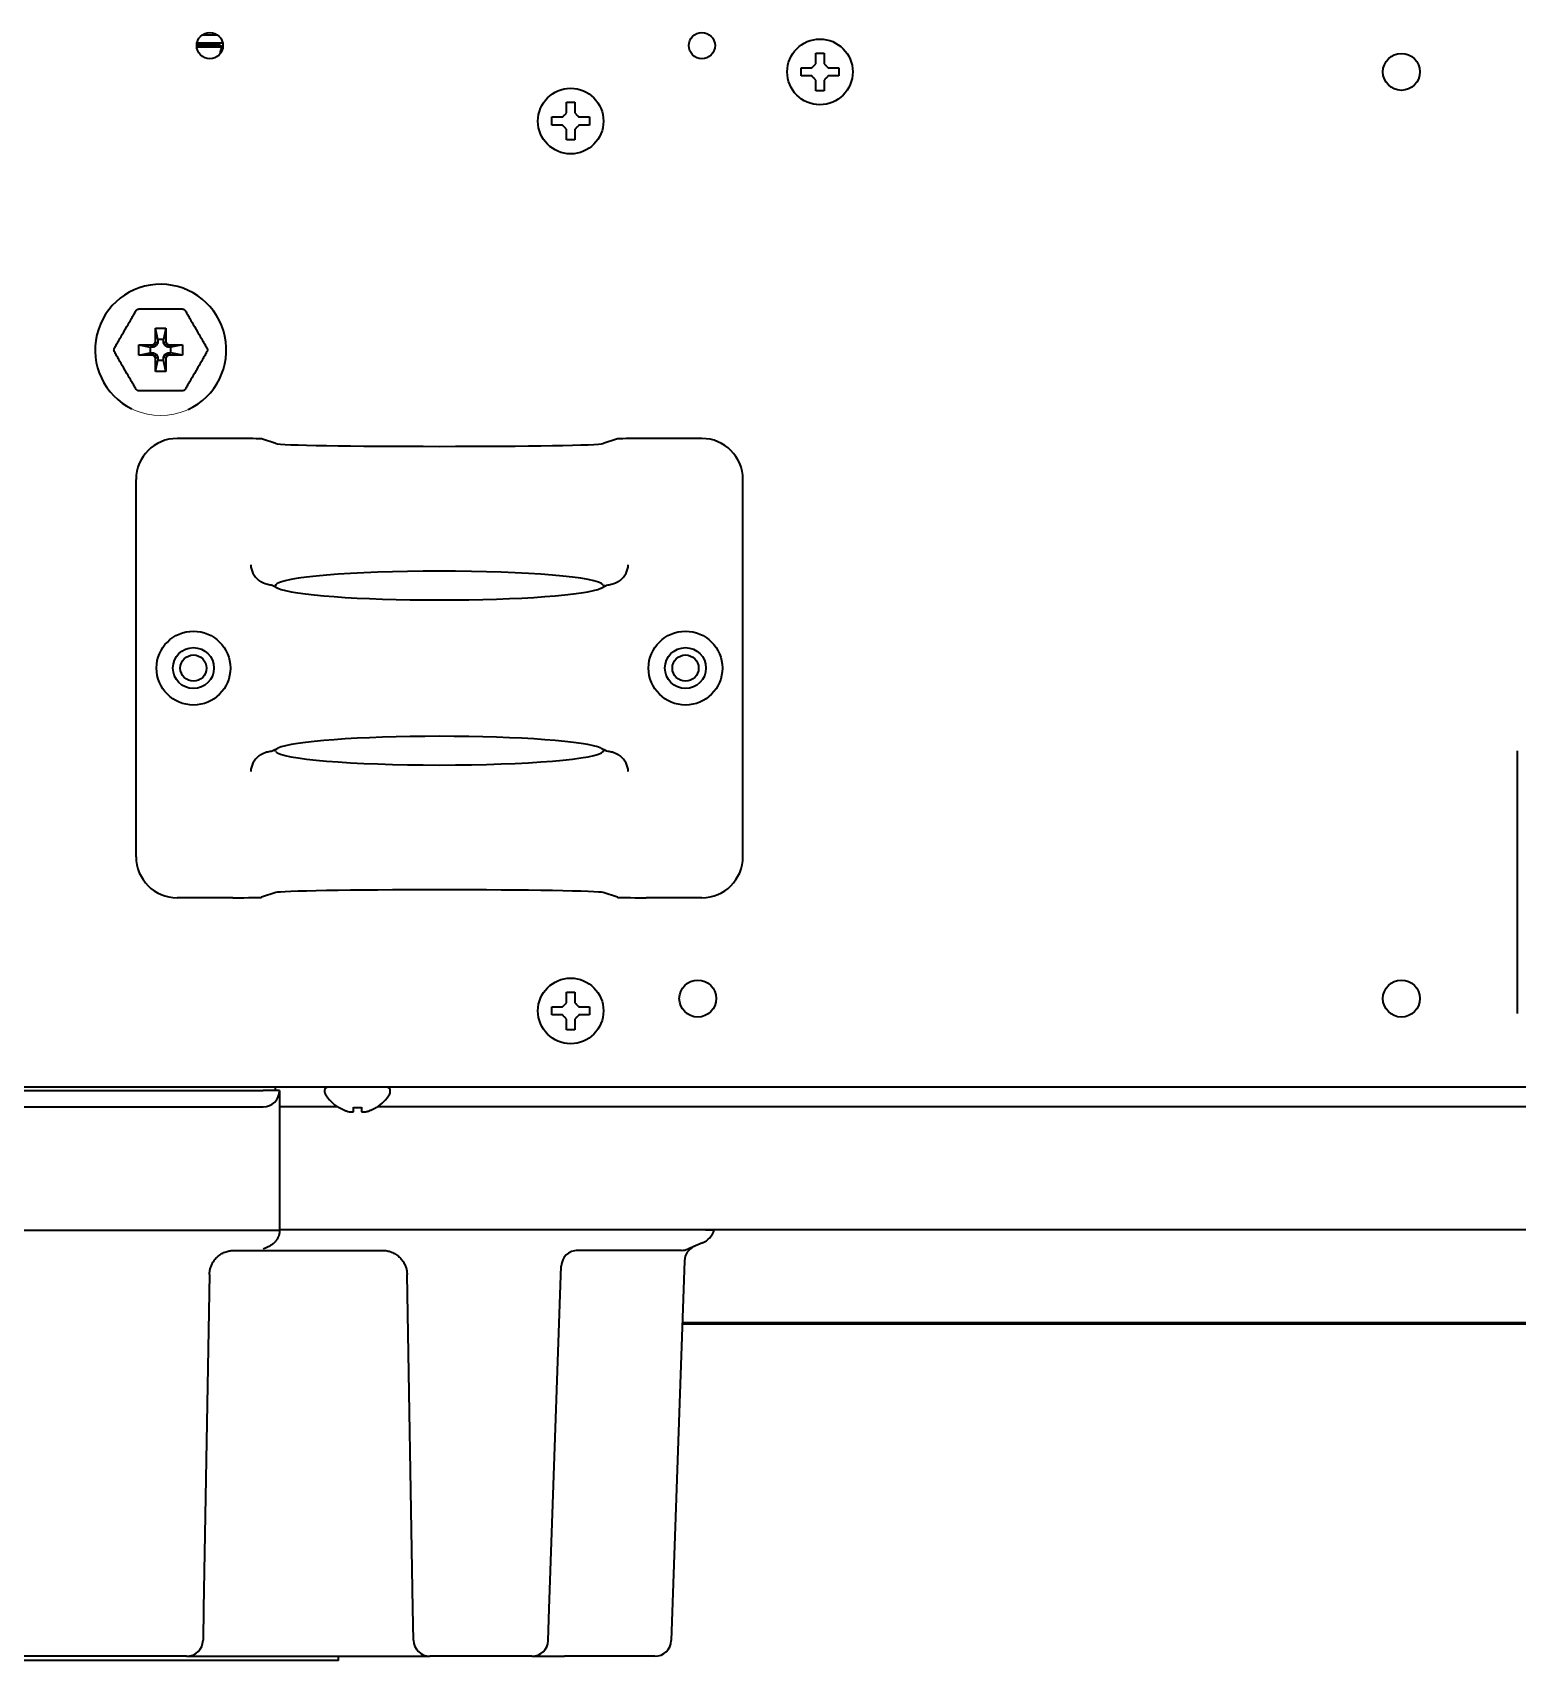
# Model space of a CAD drawing. Extents: x 6327 to 10269, y -393 to 3204.
# Drawn here: x 8792.4 to 8973.5, y 2361 to 2559.5 of the extents above; entities that cross this region are included whole.
import ezdxf

# ---------------------------------------------------------------- set-up
doc = ezdxf.new("R2010")
doc.units = 0
doc.header["$LTSCALE"] = 5
doc.layers.get('0').update_dxf_attribs({"linetype": 'CONTINUOUS', "lineweight": 0})
doc.layers.add('1', color=7, linetype='CONTINUOUS', true_color=0xffffff)

msp = doc.modelspace()

# ---------------------------------------------------------------- linework, layer by layer
msp.add_circle((8808.07, 2520.83), 8)
at = {"layer": '1', "color": 7, "linetype": 'Continuous', "lineweight": 35}
for p, q in [((8813.14, 2559.23), (8815.01, 2559.23)), ((8812.48, 2558.03), (8815.16, 2558.03)), ((8812.48, 2557.78), (8815.6, 2557.78)), ((8815.64, 2558.23), (8812.5, 2558.23)), ((8815.6, 2557.78), (8815.16, 2558.03)), ((8815.33, 2556.94), (8815.42, 2557.42)), ((8815.45, 2557.52), (8815.6, 2557.78)), ((8886.17, 2554.73), (8886.17, 2555.23)), ((8886.17, 2554.23), (8886.17, 2554.73)), ((8890.77, 2555.23), (8890.77, 2554.73)), ((8890.77, 2554.73), (8890.77, 2554.23)), ((8855.77, 2548.73), (8855.77, 2549.23)), ((8860.37, 2549.23), (8860.37, 2548.73)), ((8855.77, 2548.23), (8855.77, 2548.73)), ((8860.37, 2548.73), (8860.37, 2548.23)), ((8807.64, 2525.83), (8808.51, 2525.83)), ((8803.52, 2522.95), (8803.96, 2523.7)), ((8807.73, 2522.09), (8807.45, 2523.48)), ((8807.45, 2523.48), (8808.7, 2523.48)), ((8807.45, 2521.78), (8807.45, 2523.48)), ((8808.7, 2523.48), (8808.41, 2522.09)), ((8808.7, 2523.48), (8808.7, 2521.78)), ((8812.19, 2523.7), (8812.62, 2522.95)), ((8805.42, 2521.45), (8806.81, 2521.17)), ((8805.42, 2520.2), (8805.42, 2521.45)), ((8805.42, 2521.45), (8807.12, 2521.45)), ((8807.2, 2521.17), (8806.81, 2521.17)), ((8806.81, 2521.17), (8806.81, 2520.49)), ((8807.12, 2521.45), (8807.33, 2521.57)), ((8807.12, 2521.45), (8807.2, 2521.17)), ((8807.54, 2521.36), (8807.2, 2521.17)), ((8807.33, 2521.57), (8807.45, 2521.78)), ((8807.33, 2521.57), (8807.54, 2521.36)), ((8807.45, 2521.78), (8807.73, 2521.7)), ((8807.73, 2521.7), (8807.54, 2521.36)), ((8807.73, 2522.09), (8807.73, 2521.7)), ((8808.41, 2522.09), (8807.73, 2522.09)), ((8808.41, 2521.7), (8808.41, 2522.09)), ((8808.7, 2521.78), (8808.41, 2521.7)), ((8808.61, 2521.36), (8808.41, 2521.7)), ((8808.82, 2521.57), (8808.61, 2521.36)), ((8808.95, 2521.17), (8808.61, 2521.36)), ((8808.7, 2521.78), (8808.82, 2521.57)), ((8808.82, 2521.57), (8809.02, 2521.45)), ((8809.02, 2521.45), (8808.95, 2521.17)), ((8809.33, 2521.17), (8808.95, 2521.17)), ((8809.02, 2521.45), (8810.72, 2521.45)), ((8810.72, 2521.45), (8809.33, 2521.17)), ((8809.33, 2520.49), (8809.33, 2521.17)), ((8810.72, 2521.45), (8810.72, 2520.2)), ((8805.42, 2520.2), (8806.81, 2520.49)), ((8807.12, 2520.2), (8805.42, 2520.2)), ((8806.81, 2520.49), (8807.2, 2520.49)), ((8807.12, 2520.2), (8807.2, 2520.49)), ((8807.33, 2520.08), (8807.12, 2520.2)), ((8807.2, 2520.49), (8807.54, 2520.29)), ((8807.33, 2520.08), (8807.54, 2520.29)), ((8807.45, 2519.88), (8807.33, 2520.08)), ((8807.45, 2519.88), (8807.73, 2519.95)), ((8807.45, 2518.18), (8807.45, 2519.88)), ((8807.45, 2518.18), (8807.73, 2519.56)), ((8807.54, 2520.29), (8807.73, 2519.95)), ((8807.73, 2519.95), (8807.73, 2519.56)), ((8807.73, 2519.56), (8808.41, 2519.56)), ((8808.41, 2519.95), (8808.61, 2520.29)), ((8808.7, 2519.88), (8808.41, 2519.95)), ((8808.41, 2519.56), (8808.41, 2519.95)), ((8808.7, 2518.18), (8808.41, 2519.56)), ((8808.61, 2520.29), (8808.95, 2520.49)), ((8808.82, 2520.08), (8808.61, 2520.29)), ((8808.82, 2520.08), (8808.7, 2519.88)), ((8808.7, 2519.88), (8808.7, 2518.18)), ((8809.02, 2520.2), (8808.82, 2520.08)), ((8808.95, 2520.49), (8809.33, 2520.49)), ((8809.02, 2520.2), (8808.95, 2520.49)), ((8810.72, 2520.2), (8809.02, 2520.2)), ((8810.72, 2520.2), (8809.33, 2520.49)), ((8803.96, 2517.95), (8803.52, 2518.7)), ((8808.7, 2518.18), (8807.45, 2518.18)), ((8812.62, 2518.7), (8812.19, 2517.95)), ((8808.51, 2515.83), (8807.64, 2515.83)), ((8816.89, 2510.03), (8810.08, 2510.03)), ((8822.1, 2509.4), (8820.38, 2509.97)), ((8863.76, 2509.97), (8862.05, 2509.4)), ((8874.07, 2510.03), (8867.26, 2510.03)), ((8805.07, 2459.02), (8805.07, 2505.03)), ((8879.07, 2459.02), (8879.07, 2505.03)), ((8821.77, 2492.09), (8822.38, 2491.78)), ((8822.1, 2492.18), (8821.98, 2491.98)), ((8861.77, 2491.78), (8862.38, 2492.09)), ((8862.05, 2492.18), (8862.16, 2491.98)), ((8821.77, 2471.97), (8822.38, 2472.27)), ((8822.1, 2471.87), (8821.98, 2472.07)), ((8861.77, 2472.27), (8862.38, 2471.97)), ((8862.05, 2471.87), (8862.16, 2472.07)), ((8973.52, 2439.93), (8973.52, 2471.93)), ((8816.89, 2454.03), (8810.08, 2454.03)), ((8822.1, 2454.66), (8820.38, 2454.08)), ((8863.76, 2454.08), (8862.05, 2454.66)), ((8874.07, 2454.03), (8867.26, 2454.03)), ((8855.77, 2440.23), (8855.77, 2440.73)), ((8855.77, 2439.73), (8855.77, 2440.23)), ((8860.37, 2440.73), (8860.37, 2440.23)), ((8860.37, 2440.23), (8860.37, 2439.73)), ((9134.06, 2430.93), (8717.37, 2430.93)), ((8717.37, 2430.53), (8820.57, 2430.53)), ((8822.57, 2430.53), (8820.57, 2430.53)), ((8822.07, 2430.53), (8822.07, 2430.93)), ((8822.57, 2430.53), (8822.57, 2424.53)), ((8828.07, 2430.53), (8828.07, 2430.33)), ((8836.07, 2430.33), (8836.07, 2430.53)), ((8717.37, 2428.53), (8820.57, 2428.53)), ((8829.65, 2428.53), (8822.57, 2428.53)), ((8829.77, 2428.45), (8829.77, 2428.48)), ((8834.37, 2428.48), (8834.37, 2428.45)), ((9090.94, 2428.53), (8834.5, 2428.53)), ((8822.57, 2424.53), (8822.57, 2415.53)), ((8822.57, 2415.53), (8822.57, 2413.53)), ((8822.57, 2413.44), (8719.42, 2413.5)), ((9134.07, 2413.53), (8822.56, 2413.53)), ((8822.57, 2413.53), (8822.57, 2413.48)), ((8874.15, 2411.94), (8872.36, 2411.18)), ((8817.02, 2411.03), (8835.12, 2411.03)), ((8871.58, 2411.03), (8858.76, 2411.03)), ((8814.02, 2408.08), (8813.31, 2367.35)), ((8838.84, 2367.35), (8838.12, 2408.08)), ((8855.46, 2367.32), (8856.92, 2409.1)), ((8871.94, 2409.75), (8870.32, 2363.46)), ((9134.07, 2402.03), (8871.66, 2402.03)), ((8871.67, 2402.24), (9134.07, 2402.24)), ((8813.31, 2367.35), (8813.24, 2363.49)), ((8838.9, 2363.49), (8838.84, 2367.35)), ((8855.32, 2363.46), (8855.46, 2367.32)), ((8811.24, 2361.53), (8697.92, 2361.53)), ((8816.18, 2361.53), (8840.9, 2361.53)), ((8829.76, 2361.03), (8829.76, 2361.53)), ((8853.33, 2361.53), (8840.9, 2361.53)), ((8853.33, 2361.53), (8857.32, 2361.53)), ((8868.33, 2361.53), (8857.32, 2361.53))]:
    msp.add_line(p, q, dxfattribs=at)
for centre, radius in [((8814.07, 2557.93), 1.6), ((8874.07, 2557.93), 1.6), ((8888.47, 2554.73), 4), ((8959.37, 2554.73), 2.25), ((8858.07, 2548.73), 4), ((8812.07, 2482.03), 4.5), ((8872.07, 2482.03), 4.5), ((8812.07, 2482.03), 2.5), ((8812.07, 2482.03), 1.6), ((8872.07, 2482.03), 2.5), ((8872.07, 2482.03), 1.6), ((8858.07, 2440.23), 4), ((8873.57, 2441.73), 2.25), ((8959.37, 2441.73), 2.25)]:
    msp.add_circle(centre, radius, dxfattribs=at)
for centre, radius, start, end in [((8815.71, 2557.37), 0.3, 150, 170), ((8808.07, 2520.83), 8, 294.8737, 243.9956), ((8820.57, 2430.53), 2, 270, 0), ((8828.47, 2430.53), 0.4, 90, 180), ((8828.47, 2430.33), 0.4, 180, 210.3012), ((8832.27, 2432.55), 4.8, 210.3012, 238.6273), ((8831.87, 2432.55), 4.8, 301.3727, 329.6988), ((8835.67, 2430.53), 0.4, 0, 90), ((8835.67, 2430.33), 0.4, 329.6988, 0), ((8873.18, 2414.24), 2.5, 292.9002, 343.3181), ((8858.92, 2409.03), 2, 90, 178), ((8873.94, 2409.68), 2, 112.9002, 178), ((8811.24, 2363.53), 2, 270, 359), ((8840.9, 2363.53), 2, 181, 270), ((8853.33, 2363.53), 2, 270, 358), ((8868.33, 2363.53), 2, 270, 358)]:
    msp.add_arc(centre, radius, start, end, dxfattribs=at)
for centre, major_axis, ratio, start_param, end_param in [((8810.08, 2505.03), (4.75, -1.58), 0.998478, 1.89276, 3.462643), ((8816.89, 2509.97), (3.5, 0), 0.017455, 0.05236, 1.570796), ((8842.07, 2509.42), (20, 0), 0.017455, -3.089233, -0.05236), ((8867.26, 2509.97), (3.5, 0), 0.017455, 1.570796, 3.089233), ((8874.07, 2505.03), (4.75, 1.58), 0.998478, -0.32105, 1.248833), ((8842.07, 2492.09), (20, 0), 0.087489, 0.05236, 3.089233), ((8821.61, 2494.7), (1.29, 2.16), 0.99484, -3.269542, -3.152361), ((8820.29, 2492.06), (1.5, 0), 0.087489, 0.174533, 0.565507), ((8842.07, 2492.09), (20, 0), 0.087489, -2.96706, -0.174533), ((8863.85, 2492.06), (1.5, 0), 0.087489, 2.576086, 2.96706), ((8862.54, 2494.7), (-1.29, 2.16), 0.99484, -3.130824, -3.013643), ((8842.07, 2471.96), (20, 0), 0.087489, 0.174533, 2.96706), ((8821.61, 2469.35), (-1.29, 2.16), 0.99484, 0.010769, 0.127949), ((8820.29, 2471.99), (1.5, 0), 0.087489, -0.565507, -0.174533), ((8842.07, 2471.96), (20, 0), 0.087489, -3.089233, -0.05236), ((8863.85, 2471.99), (1.5, 0), 0.087489, -2.96706, -2.576086), ((8862.54, 2469.35), (1.29, 2.16), 0.99484, -0.127949, -0.010769), ((8810.08, 2459.03), (4.75, 1.58), 0.998478, 2.820542, 4.390425), ((8874.07, 2459.03), (4.75, -1.58), 0.998478, -1.248833, 0.32105), ((8816.89, 2454.09), (3.5, 0), 0.017455, -1.570796, -0.05236), ((8842.07, 2454.64), (20, 0), 0.017455, 0.05236, 3.089233), ((8867.26, 2454.09), (3.5, 0), 0.017455, -3.089233, -1.570796), ((8871.58, 2413.03), (0, -2), 1, 0, 0.399684)]:
    msp.add_ellipse(centre, major_axis=major_axis, ratio=ratio, start_param=start_param, end_param=end_param, dxfattribs=at)
for points in [[(8887.97, 2555.73), (8887.97, 2555.78), (8887.97, 2555.89), (8887.97, 2556.05), (8887.97, 2556.21), (8887.97, 2556.36), (8887.97, 2556.52), (8887.97, 2556.67), (8887.97, 2556.84), (8887.97, 2556.96), (8887.97, 2557.03)], [(8887.97, 2557.03), (8888.14, 2557.03), (8888.47, 2557.03), (8888.81, 2557.03), (8888.97, 2557.03)], [(8887.47, 2555.23), (8887.5, 2555.25), (8887.54, 2555.3), (8887.62, 2555.37), (8887.69, 2555.44), (8887.76, 2555.51), (8887.83, 2555.58), (8887.9, 2555.65), (8887.95, 2555.7), (8887.97, 2555.73)], [(8888.97, 2555.73), (8889, 2555.7), (8889.05, 2555.65), (8889.12, 2555.58), (8889.2, 2555.5), (8889.27, 2555.43), (8889.33, 2555.36), (8889.4, 2555.3), (8889.45, 2555.25), (8889.47, 2555.23)], [(8889.47, 2555.23), (8889.53, 2555.23), (8889.64, 2555.23), (8889.8, 2555.23), (8889.96, 2555.23), (8890.11, 2555.23), (8890.26, 2555.23), (8890.42, 2555.23), (8890.59, 2555.23), (8890.71, 2555.23), (8890.77, 2555.23)], [(8887.47, 2554.23), (8887.42, 2554.23), (8887.31, 2554.23), (8887.15, 2554.23), (8886.99, 2554.23), (8886.83, 2554.23), (8886.68, 2554.23), (8886.53, 2554.23), (8886.36, 2554.23), (8886.24, 2554.23), (8886.17, 2554.23)], [(8887.97, 2553.73), (8887.95, 2553.75), (8887.9, 2553.8), (8887.82, 2553.88), (8887.75, 2553.95), (8887.68, 2554.02), (8887.61, 2554.09), (8887.54, 2554.16), (8887.5, 2554.2), (8887.47, 2554.23)], [(8889.47, 2554.23), (8889.45, 2554.2), (8889.4, 2554.15), (8889.33, 2554.08), (8889.26, 2554.01), (8889.19, 2553.94), (8889.12, 2553.87), (8889.04, 2553.8), (8889, 2553.75), (8888.97, 2553.73)], [(8888.97, 2553.73), (8888.97, 2553.67), (8888.97, 2553.56), (8888.97, 2553.4), (8888.97, 2553.24), (8888.97, 2553.09), (8888.97, 2552.94), (8888.97, 2552.78), (8888.97, 2552.61), (8888.97, 2552.49), (8888.97, 2552.43)], [(8857.57, 2549.73), (8857.57, 2549.78), (8857.57, 2549.89), (8857.57, 2550.05), (8857.57, 2550.21), (8857.57, 2550.36), (8857.57, 2550.52), (8857.57, 2550.67), (8857.57, 2550.84), (8857.57, 2550.96), (8857.57, 2551.03)], [(8857.57, 2551.03), (8857.74, 2551.03), (8858.07, 2551.03), (8858.41, 2551.03), (8858.57, 2551.03)], [(8888.97, 2552.43), (8888.81, 2552.43), (8888.47, 2552.43), (8888.14, 2552.43), (8887.97, 2552.43)], [(8857.07, 2549.23), (8857.1, 2549.25), (8857.14, 2549.3), (8857.22, 2549.37), (8857.29, 2549.44), (8857.36, 2549.51), (8857.43, 2549.58), (8857.5, 2549.65), (8857.55, 2549.7), (8857.57, 2549.73)], [(8858.57, 2549.73), (8858.6, 2549.7), (8858.65, 2549.65), (8858.72, 2549.58), (8858.8, 2549.5), (8858.87, 2549.43), (8858.93, 2549.36), (8859, 2549.3), (8859.05, 2549.25), (8859.07, 2549.23)], [(8859.07, 2549.23), (8859.13, 2549.23), (8859.24, 2549.23), (8859.4, 2549.23), (8859.56, 2549.23), (8859.71, 2549.23), (8859.86, 2549.23), (8860.02, 2549.23), (8860.19, 2549.23), (8860.31, 2549.23), (8860.37, 2549.23)], [(8857.07, 2548.23), (8857.02, 2548.23), (8856.91, 2548.23), (8856.75, 2548.23), (8856.59, 2548.23), (8856.43, 2548.23), (8856.28, 2548.23), (8856.13, 2548.23), (8855.96, 2548.23), (8855.84, 2548.23), (8855.77, 2548.23)], [(8857.57, 2547.73), (8857.55, 2547.75), (8857.5, 2547.8), (8857.42, 2547.88), (8857.35, 2547.95), (8857.28, 2548.02), (8857.21, 2548.09), (8857.14, 2548.16), (8857.1, 2548.2), (8857.07, 2548.23)], [(8859.07, 2548.23), (8859.05, 2548.2), (8859, 2548.15), (8858.93, 2548.08), (8858.86, 2548.01), (8858.79, 2547.94), (8858.72, 2547.87), (8858.64, 2547.8), (8858.6, 2547.75), (8858.57, 2547.73)], [(8858.57, 2547.73), (8858.57, 2547.67), (8858.57, 2547.56), (8858.57, 2547.4), (8858.57, 2547.24), (8858.57, 2547.09), (8858.57, 2546.94), (8858.57, 2546.78), (8858.57, 2546.61), (8858.57, 2546.49), (8858.57, 2546.43)], [(8858.57, 2546.43), (8858.41, 2546.43), (8858.07, 2546.43), (8857.74, 2546.43), (8857.57, 2546.43)], [(8857.57, 2441.23), (8857.57, 2441.28), (8857.57, 2441.39), (8857.57, 2441.55), (8857.57, 2441.71), (8857.57, 2441.86), (8857.57, 2442.02), (8857.57, 2442.17), (8857.57, 2442.34), (8857.57, 2442.46), (8857.57, 2442.53)], [(8857.57, 2442.53), (8857.74, 2442.53), (8858.07, 2442.53), (8858.41, 2442.53), (8858.57, 2442.53)], [(8857.07, 2439.73), (8857.02, 2439.73), (8856.91, 2439.73), (8856.75, 2439.73), (8856.59, 2439.73), (8856.43, 2439.73), (8856.28, 2439.73), (8856.13, 2439.73), (8855.96, 2439.73), (8855.84, 2439.73), (8855.77, 2439.73)], [(8857.07, 2440.73), (8857.1, 2440.75), (8857.14, 2440.8), (8857.22, 2440.87), (8857.29, 2440.94), (8857.36, 2441.01), (8857.43, 2441.08), (8857.5, 2441.15), (8857.55, 2441.2), (8857.57, 2441.23)], [(8857.57, 2439.23), (8857.55, 2439.25), (8857.5, 2439.3), (8857.42, 2439.38), (8857.35, 2439.45), (8857.28, 2439.52), (8857.21, 2439.59), (8857.14, 2439.66), (8857.1, 2439.7), (8857.07, 2439.73)], [(8858.57, 2441.23), (8858.6, 2441.2), (8858.65, 2441.15), (8858.72, 2441.08), (8858.8, 2441), (8858.87, 2440.93), (8858.93, 2440.86), (8859, 2440.8), (8859.05, 2440.75), (8859.07, 2440.73)], [(8859.07, 2439.73), (8859.05, 2439.7), (8859, 2439.65), (8858.93, 2439.58), (8858.86, 2439.51), (8858.79, 2439.44), (8858.72, 2439.37), (8858.64, 2439.3), (8858.6, 2439.25), (8858.57, 2439.23)], [(8859.07, 2440.73), (8859.13, 2440.73), (8859.24, 2440.73), (8859.4, 2440.73), (8859.56, 2440.73), (8859.71, 2440.73), (8859.86, 2440.73), (8860.02, 2440.73), (8860.19, 2440.73), (8860.31, 2440.73), (8860.37, 2440.73)], [(8858.57, 2437.93), (8858.41, 2437.93), (8858.07, 2437.93), (8857.74, 2437.93), (8857.57, 2437.93)], [(8858.57, 2439.23), (8858.57, 2439.17), (8858.57, 2439.06), (8858.57, 2438.9), (8858.57, 2438.74), (8858.57, 2438.59), (8858.57, 2438.44), (8858.57, 2438.28), (8858.57, 2438.11), (8858.57, 2437.99), (8858.57, 2437.93)], [(8831.07, 2427.93), (8831.1, 2427.93), (8831.14, 2427.92), (8831.22, 2427.92), (8831.29, 2427.91), (8831.36, 2427.91), (8831.43, 2427.92), (8831.5, 2427.92), (8831.55, 2427.93), (8831.57, 2427.93)], [(8831.57, 2427.93), (8831.57, 2427.94), (8831.57, 2427.97), (8831.57, 2428.02), (8831.57, 2428.08), (8831.57, 2428.14), (8831.57, 2428.21), (8831.57, 2428.28), (8831.57, 2428.37), (8831.57, 2428.44), (8831.57, 2428.48)], [(8831.57, 2428.48), (8831.74, 2428.46), (8832.07, 2428.44), (8832.41, 2428.46), (8832.57, 2428.48)], [(8832.57, 2427.93), (8832.6, 2427.93), (8832.65, 2427.92), (8832.72, 2427.92), (8832.8, 2427.91), (8832.87, 2427.91), (8832.93, 2427.92), (8833, 2427.92), (8833.05, 2427.93), (8833.07, 2427.93)], [(8833.07, 2427.93), (8833.13, 2427.94), (8833.24, 2427.97), (8833.4, 2428.02), (8833.56, 2428.08), (8833.71, 2428.14), (8833.86, 2428.21), (8834.02, 2428.28), (8834.19, 2428.37), (8834.31, 2428.44), (8834.37, 2428.48)], [(8814.02, 2408.08), (8814.02, 2408.13), (8814.03, 2408.25), (8814.05, 2408.42), (8814.07, 2408.6), (8814.12, 2408.79), (8814.18, 2408.98), (8814.25, 2409.18), (8814.34, 2409.38), (8814.45, 2409.58), (8814.58, 2409.78), (8814.73, 2409.97), (8814.9, 2410.16), (8815.1, 2410.33), (8815.31, 2410.5), (8815.54, 2410.64), (8815.79, 2410.77), (8816.04, 2410.87), (8816.3, 2410.94), (8816.55, 2410.99), (8816.79, 2411.02), (8816.94, 2411.03), (8817.02, 2411.03)]]:
    msp.add_open_spline(points, degree=3, dxfattribs=at)
for points, knots in [([(8888.97, 2557.03), (8888.97, 2556.82), (8888.97, 2556.61), (8888.97, 2556.29), (8888.97, 2556.18), (8888.97, 2555.95), (8888.97, 2555.84), (8888.97, 2555.73)], [0, 0, 0, 0, 0.5, 0.5, 0.75, 0.75, 1, 1, 1, 1]), ([(8886.17, 2555.23), (8886.38, 2555.23), (8886.59, 2555.23), (8886.91, 2555.23), (8887.02, 2555.23), (8887.24, 2555.23), (8887.36, 2555.23), (8887.47, 2555.23)], [0, 0, 0, 0, 0.5, 0.5, 0.75, 0.75, 1, 1, 1, 1]), ([(8887.97, 2552.43), (8887.97, 2552.63), (8887.97, 2552.84), (8887.97, 2553.16), (8887.97, 2553.27), (8887.97, 2553.5), (8887.97, 2553.61), (8887.97, 2553.73)], [0, 0, 0, 0, 0.5, 0.5, 0.75, 0.75, 1, 1, 1, 1]), ([(8890.77, 2554.23), (8890.57, 2554.23), (8890.36, 2554.23), (8890.04, 2554.23), (8889.93, 2554.23), (8889.7, 2554.23), (8889.59, 2554.23), (8889.47, 2554.23)], [0, 0, 0, 0, 0.5, 0.5, 0.75, 0.75, 1, 1, 1, 1]), ([(8858.57, 2551.03), (8858.57, 2550.82), (8858.57, 2550.61), (8858.57, 2550.29), (8858.57, 2550.18), (8858.57, 2549.95), (8858.57, 2549.84), (8858.57, 2549.73)], [0, 0, 0, 0, 0.5, 0.5, 0.75, 0.75, 1, 1, 1, 1]), ([(8855.77, 2549.23), (8855.98, 2549.23), (8856.19, 2549.23), (8856.51, 2549.23), (8856.62, 2549.23), (8856.84, 2549.23), (8856.96, 2549.23), (8857.07, 2549.23)], [0, 0, 0, 0, 0.5, 0.5, 0.75, 0.75, 1, 1, 1, 1]), ([(8857.57, 2546.43), (8857.57, 2546.63), (8857.57, 2546.84), (8857.57, 2547.16), (8857.57, 2547.27), (8857.57, 2547.5), (8857.57, 2547.61), (8857.57, 2547.73)], [0, 0, 0, 0, 0.5, 0.5, 0.75, 0.75, 1, 1, 1, 1]), ([(8860.37, 2548.23), (8860.17, 2548.23), (8859.96, 2548.23), (8859.64, 2548.23), (8859.53, 2548.23), (8859.3, 2548.23), (8859.19, 2548.23), (8859.07, 2548.23)], [0, 0, 0, 0, 0.5, 0.5, 0.75, 0.75, 1, 1, 1, 1]), ([(8803.96, 2523.7), (8804.15, 2524.03), (8804.33, 2524.35), (8804.6, 2524.82), (8804.69, 2524.97), (8804.83, 2525.2), (8804.87, 2525.28), (8804.96, 2525.43), (8805, 2525.5), (8805.04, 2525.58)], [0, 0, 0, 0, 0.5, 0.5, 0.75, 0.75, 0.875, 0.875, 1, 1, 1, 1]), ([(8805.04, 2525.58), (8805.05, 2525.59), (8805.06, 2525.61), (8805.09, 2525.65), (8805.11, 2525.66), (8805.13, 2525.69), (8805.14, 2525.69), (8805.15, 2525.71), (8805.16, 2525.72), (8805.19, 2525.74), (8805.21, 2525.75), (8805.26, 2525.78), (8805.3, 2525.8), (8805.37, 2525.81), (8805.39, 2525.82), (8805.43, 2525.82), (8805.45, 2525.83), (8805.47, 2525.83)], [0, 0, 0, 0, 0.125, 0.125, 0.25, 0.25, 0.3125, 0.3125, 0.375, 0.375, 0.5, 0.5, 0.75, 0.75, 0.875, 0.875, 1, 1, 1, 1]), ([(8805.47, 2525.83), (8805.65, 2525.83), (8805.82, 2525.83), (8806.17, 2525.83), (8806.35, 2525.83), (8806.89, 2525.83), (8807.26, 2525.83), (8807.64, 2525.83)], [0, 0, 0, 0, 0.25, 0.25, 0.5, 0.5, 1, 1, 1, 1]), ([(8808.51, 2525.83), (8808.89, 2525.83), (8809.26, 2525.83), (8809.8, 2525.83), (8809.97, 2525.83), (8810.24, 2525.83), (8810.33, 2525.83), (8810.5, 2525.83), (8810.59, 2525.83), (8810.67, 2525.83)], [0, 0, 0, 0, 0.5, 0.5, 0.75, 0.75, 0.875, 0.875, 1, 1, 1, 1]), ([(8810.67, 2525.83), (8810.69, 2525.83), (8810.71, 2525.82), (8810.76, 2525.82), (8810.78, 2525.81), (8810.82, 2525.8), (8810.84, 2525.8), (8810.87, 2525.78), (8810.88, 2525.78), (8810.9, 2525.77), (8810.91, 2525.76), (8810.96, 2525.74), (8810.99, 2525.71), (8811.04, 2525.66), (8811.05, 2525.65), (8811.08, 2525.61), (8811.09, 2525.59), (8811.1, 2525.58)], [0, 0, 0, 0, 0.125, 0.125, 0.25, 0.25, 0.375, 0.375, 0.4375, 0.4375, 0.5, 0.5, 0.75, 0.75, 0.875, 0.875, 1, 1, 1, 1]), ([(8811.1, 2525.58), (8811.19, 2525.43), (8811.28, 2525.28), (8811.45, 2524.97), (8811.54, 2524.82), (8811.81, 2524.35), (8811.99, 2524.03), (8812.19, 2523.7)], [0, 0, 0, 0, 0.25, 0.25, 0.5, 0.5, 1, 1, 1, 1]), ([(8802.44, 2521.08), (8802.53, 2521.22), (8802.62, 2521.37), (8802.79, 2521.68), (8802.88, 2521.83), (8803.15, 2522.3), (8803.33, 2522.62), (8803.52, 2522.95)], [0, 0, 0, 0, 0.25, 0.25, 0.5, 0.5, 1, 1, 1, 1]), ([(8812.62, 2522.95), (8812.81, 2522.62), (8813, 2522.3), (8813.26, 2521.83), (8813.35, 2521.68), (8813.49, 2521.45), (8813.53, 2521.38), (8813.62, 2521.22), (8813.66, 2521.15), (8813.7, 2521.08)], [0, 0, 0, 0, 0.5, 0.5, 0.75, 0.75, 0.875, 0.875, 1, 1, 1, 1]), ([(8802.44, 2520.58), (8802.42, 2520.61), (8802.41, 2520.65), (8802.38, 2520.74), (8802.38, 2520.78), (8802.38, 2520.87), (8802.38, 2520.91), (8802.4, 2520.97), (8802.4, 2520.98), (8802.41, 2521), (8802.41, 2521.01), (8802.42, 2521.04), (8802.43, 2521.06), (8802.44, 2521.08)], [0, 0, 0, 0, 0.25, 0.25, 0.5, 0.5, 0.75, 0.75, 0.8125, 0.8125, 0.875, 0.875, 1, 1, 1, 1]), ([(8813.7, 2521.08), (8813.72, 2521.04), (8813.74, 2521), (8813.76, 2520.91), (8813.77, 2520.87), (8813.77, 2520.78), (8813.76, 2520.74), (8813.75, 2520.69), (8813.75, 2520.68), (8813.74, 2520.65), (8813.73, 2520.64), (8813.72, 2520.61), (8813.71, 2520.59), (8813.7, 2520.58)], [0, 0, 0, 0, 0.25, 0.25, 0.5, 0.5, 0.75, 0.75, 0.8125, 0.8125, 0.875, 0.875, 1, 1, 1, 1]), ([(8803.52, 2518.7), (8803.33, 2519.03), (8803.15, 2519.35), (8802.88, 2519.82), (8802.79, 2519.97), (8802.66, 2520.2), (8802.62, 2520.28), (8802.53, 2520.43), (8802.49, 2520.5), (8802.44, 2520.58)], [0, 0, 0, 0, 0.5, 0.5, 0.75, 0.75, 0.875, 0.875, 1, 1, 1, 1]), ([(8813.7, 2520.58), (8813.62, 2520.43), (8813.53, 2520.28), (8813.35, 2519.97), (8813.27, 2519.82), (8813, 2519.35), (8812.81, 2519.03), (8812.62, 2518.7)], [0, 0, 0, 0, 0.25, 0.25, 0.5, 0.5, 1, 1, 1, 1]), ([(8805.04, 2516.08), (8804.96, 2516.22), (8804.87, 2516.37), (8804.69, 2516.68), (8804.61, 2516.83), (8804.34, 2517.3), (8804.15, 2517.62), (8803.96, 2517.95)], [0, 0, 0, 0, 0.25, 0.25, 0.5, 0.5, 1, 1, 1, 1]), ([(8812.19, 2517.95), (8812, 2517.62), (8811.81, 2517.3), (8811.54, 2516.83), (8811.45, 2516.68), (8811.32, 2516.45), (8811.28, 2516.38), (8811.19, 2516.22), (8811.15, 2516.15), (8811.1, 2516.08)], [0, 0, 0, 0, 0.5, 0.5, 0.75, 0.75, 0.875, 0.875, 1, 1, 1, 1]), ([(8805.47, 2515.83), (8805.45, 2515.83), (8805.43, 2515.83), (8805.39, 2515.83), (8805.37, 2515.84), (8805.32, 2515.85), (8805.3, 2515.86), (8805.27, 2515.87), (8805.26, 2515.87), (8805.24, 2515.88), (8805.23, 2515.89), (8805.19, 2515.92), (8805.15, 2515.94), (8805.11, 2515.99), (8805.09, 2516.01), (8805.06, 2516.04), (8805.05, 2516.06), (8805.04, 2516.08)], [0, 0, 0, 0, 0.125, 0.125, 0.25, 0.25, 0.375, 0.375, 0.4375, 0.4375, 0.5, 0.5, 0.75, 0.75, 0.875, 0.875, 1, 1, 1, 1]), ([(8807.64, 2515.83), (8807.26, 2515.83), (8806.89, 2515.83), (8806.35, 2515.83), (8806.17, 2515.83), (8805.91, 2515.83), (8805.82, 2515.83), (8805.65, 2515.83), (8805.56, 2515.83), (8805.47, 2515.83)], [0, 0, 0, 0, 0.5, 0.5, 0.75, 0.75, 0.875, 0.875, 1, 1, 1, 1]), ([(8810.67, 2515.83), (8810.5, 2515.83), (8810.33, 2515.83), (8809.98, 2515.83), (8809.8, 2515.83), (8809.26, 2515.83), (8808.89, 2515.83), (8808.51, 2515.83)], [0, 0, 0, 0, 0.25, 0.25, 0.5, 0.5, 1, 1, 1, 1]), ([(8811.1, 2516.08), (8811.09, 2516.06), (8811.08, 2516.04), (8811.05, 2516.01), (8811.04, 2515.99), (8811.02, 2515.97), (8811.01, 2515.96), (8810.99, 2515.94), (8810.98, 2515.94), (8810.96, 2515.92), (8810.94, 2515.9), (8810.88, 2515.87), (8810.84, 2515.85), (8810.78, 2515.84), (8810.76, 2515.83), (8810.71, 2515.83), (8810.69, 2515.83), (8810.67, 2515.83)], [0, 0, 0, 0, 0.125, 0.125, 0.25, 0.25, 0.3125, 0.3125, 0.375, 0.375, 0.5, 0.5, 0.75, 0.75, 0.875, 0.875, 1, 1, 1, 1]), ([(8819.05, 2494.61), (8819.07, 2494.27), (8819.26, 2493.54), (8819.75, 2492.97), (8820.05, 2492.73)], [0, 0, 0, 0, 0.472403, 1, 1, 1, 1]), ([(8864.09, 2492.73), (8864.39, 2492.97), (8864.88, 2493.54), (8865.08, 2494.27), (8865.09, 2494.61)], [0, 0, 0, 0, 0.527598, 1, 1, 1, 1]), ([(8821.56, 2492.13), (8821.37, 2492.16), (8820.93, 2492.24), (8820.51, 2492.43), (8820.29, 2492.56)], [0, 0, 0, 0, 0.432061, 1, 1, 1, 1]), ([(8863.85, 2492.56), (8863.64, 2492.43), (8863.22, 2492.24), (8862.78, 2492.16), (8862.59, 2492.13)], [0, 0, 0, 0, 0.567938, 1, 1, 1, 1]), ([(8820.29, 2471.49), (8820.51, 2471.62), (8820.93, 2471.81), (8821.37, 2471.89), (8821.56, 2471.92)], [0, 0, 0, 0, 0.567939, 1, 1, 1, 1]), ([(8862.59, 2471.92), (8862.78, 2471.89), (8863.22, 2471.81), (8863.64, 2471.62), (8863.85, 2471.49)], [0, 0, 0, 0, 0.432061, 1, 1, 1, 1]), ([(8820.05, 2471.32), (8819.75, 2471.09), (8819.26, 2470.51), (8819.07, 2469.79), (8819.05, 2469.44)], [0, 0, 0, 0, 0.527598, 1, 1, 1, 1]), ([(8865.09, 2469.44), (8865.08, 2469.79), (8864.88, 2470.51), (8864.39, 2471.09), (8864.09, 2471.32)], [0, 0, 0, 0, 0.472403, 1, 1, 1, 1]), ([(8858.57, 2442.53), (8858.57, 2442.32), (8858.57, 2442.11), (8858.57, 2441.79), (8858.57, 2441.68), (8858.57, 2441.45), (8858.57, 2441.34), (8858.57, 2441.23)], [0, 0, 0, 0, 0.5, 0.5, 0.75, 0.75, 1, 1, 1, 1]), ([(8855.77, 2440.73), (8855.98, 2440.73), (8856.19, 2440.73), (8856.51, 2440.73), (8856.62, 2440.73), (8856.84, 2440.73), (8856.96, 2440.73), (8857.07, 2440.73)], [0, 0, 0, 0, 0.5, 0.5, 0.75, 0.75, 1, 1, 1, 1]), ([(8860.37, 2439.73), (8860.17, 2439.73), (8859.96, 2439.73), (8859.64, 2439.73), (8859.53, 2439.73), (8859.3, 2439.73), (8859.19, 2439.73), (8859.07, 2439.73)], [0, 0, 0, 0, 0.5, 0.5, 0.75, 0.75, 1, 1, 1, 1]), ([(8857.57, 2437.93), (8857.57, 2438.13), (8857.57, 2438.34), (8857.57, 2438.66), (8857.57, 2438.77), (8857.57, 2439), (8857.57, 2439.11), (8857.57, 2439.23)], [0, 0, 0, 0, 0.5, 0.5, 0.75, 0.75, 1, 1, 1, 1]), ([(8829.77, 2428.48), (8829.98, 2428.36), (8830.19, 2428.25), (8830.51, 2428.11), (8830.62, 2428.07), (8830.84, 2427.99), (8830.96, 2427.96), (8831.07, 2427.93)], [0, 0, 0, 0, 0.5, 0.5, 0.75, 0.75, 1, 1, 1, 1]), ([(8832.57, 2428.48), (8832.57, 2428.36), (8832.57, 2428.25), (8832.57, 2428.11), (8832.57, 2428.07), (8832.57, 2427.99), (8832.57, 2427.96), (8832.57, 2427.93)], [0, 0, 0, 0, 0.5, 0.5, 0.75, 0.75, 1, 1, 1, 1]), ([(8821.95, 2411.99), (8821.9, 2411.94), (8821.85, 2411.89), (8821.74, 2411.8), (8821.69, 2411.76), (8821.58, 2411.68), (8821.52, 2411.64), (8821.44, 2411.59), (8821.41, 2411.57), (8821.35, 2411.53), (8821.32, 2411.52), (8821.23, 2411.47), (8821.17, 2411.44), (8821.05, 2411.38), (8821, 2411.35), (8820.88, 2411.3), (8820.82, 2411.28), (8820.72, 2411.24), (8820.68, 2411.23), (8820.63, 2411.21), (8820.6, 2411.2), (8820.59, 2411.2), (8820.57, 2411.19)], [0, 0, 0, 0, 0.125, 0.125, 0.25, 0.25, 0.375, 0.375, 0.4375, 0.4375, 0.5, 0.5, 0.625, 0.625, 0.75, 0.75, 0.875, 0.875, 0.9375, 0.96875, 0.96875, 1, 1, 1, 1]), ([(8822.57, 2413.48), (8822.57, 2413.41), (8822.57, 2413.34), (8822.56, 2413.21), (8822.54, 2413.07), (8822.5, 2412.94), (8822.47, 2412.84), (8822.46, 2412.8), (8822.44, 2412.74), (8822.42, 2412.71), (8822.38, 2412.61), (8822.32, 2412.49), (8822.25, 2412.37), (8822.2, 2412.28), (8822.18, 2412.26), (8822.14, 2412.2), (8822.11, 2412.17), (8822.05, 2412.09), (8822, 2412.04), (8821.95, 2411.99)], [0, 0, 0, 0, 0.125, 0.125, 0.25, 0.375, 0.375, 0.4375, 0.4375, 0.5, 0.5, 0.625, 0.75, 0.75, 0.8125, 0.8125, 0.875, 0.875, 1, 1, 1, 1]), ([(8874.51, 2413.53), (8874.58, 2413.53), (8874.65, 2413.53), (8874.75, 2413.53), (8874.78, 2413.53), (8874.83, 2413.53), (8874.85, 2413.53), (8874.88, 2413.53), (8874.89, 2413.53), (8874.97, 2413.53), (8875.03, 2413.53), (8875.12, 2413.53), (8875.15, 2413.53), (8875.19, 2413.53), (8875.2, 2413.53), (8875.23, 2413.53), (8875.24, 2413.53), (8875.3, 2413.53), (8875.35, 2413.53), (8875.41, 2413.53), (8875.43, 2413.53), (8875.45, 2413.53), (8875.46, 2413.53), (8875.47, 2413.53), (8875.48, 2413.53), (8875.52, 2413.53), (8875.54, 2413.53), (8875.56, 2413.53), (8875.56, 2413.53), (8875.57, 2413.53), (8875.57, 2413.53), (8875.57, 2413.53)], [0, 0, 0, 0, 0.125807, 0.125807, 0.18871, 0.18871, 0.220162, 0.220162, 0.251614, 0.251614, 0.377421, 0.377421, 0.440324, 0.440324, 0.471776, 0.471776, 0.503227, 0.503227, 0.629034, 0.629034, 0.691938, 0.691938, 0.723389, 0.723389, 0.754841, 0.754841, 0.880648, 0.880648, 0.943551, 0.943551, 1, 1, 1, 1]), ([(8835.12, 2411.03), (8835.18, 2411.03), (8835.32, 2411.02), (8835.55, 2411), (8835.81, 2410.95), (8836.08, 2410.88), (8836.35, 2410.77), (8836.6, 2410.64), (8836.85, 2410.49), (8837.07, 2410.31), (8837.27, 2410.13), (8837.45, 2409.93), (8837.6, 2409.72), (8837.74, 2409.51), (8837.84, 2409.3), (8837.93, 2409.09), (8838, 2408.88), (8838.06, 2408.68), (8838.09, 2408.48), (8838.11, 2408.3), (8838.12, 2408.16), (8838.12, 2408.09), (8838.12, 2408.08)], [0, 0, 0, 0, 0.031054, 0.080278, 0.132341, 0.187441, 0.244864, 0.304127, 0.364442, 0.424828, 0.484399, 0.542742, 0.599867, 0.655628, 0.709867, 0.762422, 0.81303, 0.861248, 0.90687, 0.950258, 0.992093, 1, 1, 1, 1]), ([(8829.76, 2361.03), (8829.76, 2361.03), (8828.27, 2361.03), (8824.74, 2361.03), (8821.14, 2361.03), (8816.88, 2361.03), (8812.15, 2361.03), (8807.97, 2361.03), (8804.53, 2361.03), (8801.9, 2361.03), (8799.18, 2361.03), (8795.28, 2361.03), (8790.02, 2361.03), (8783.3, 2361.03), (8773.55, 2361.03), (8761.06, 2361.03), (8746.76, 2361.03), (8734.47, 2361.03), (8725.36, 2361.03), (8720.82, 2361.03), (8719.52, 2361.03), (8719.37, 2361.03)], [0, 0, 0, 0, 0.05506, 0.087548, 0.12378, 0.163239, 0.205024, 0.248102, 0.269814, 0.291486, 0.313707, 0.337132, 0.387488, 0.442171, 0.500456, 0.62316, 0.74382, 0.849676, 0.932388, 0.991673, 1, 1, 1, 1]), ([(8811.24, 2361.53), (8811.24, 2361.53), (8811.24, 2361.53), (8811.25, 2361.53), (8811.25, 2361.53), (8811.25, 2361.53), (8811.25, 2361.53), (8811.25, 2361.53), (8811.25, 2361.53), (8811.25, 2361.53), (8811.26, 2361.53), (8811.27, 2361.53), (8811.28, 2361.53), (8811.31, 2361.53), (8811.35, 2361.53), (8811.4, 2361.53), (8811.46, 2361.53), (8811.52, 2361.53), (8811.58, 2361.53), (8811.64, 2361.53), (8811.72, 2361.53), (8811.81, 2361.53), (8811.9, 2361.53), (8812, 2361.53), (8812.1, 2361.53), (8812.21, 2361.53), (8812.33, 2361.53), (8812.45, 2361.53), (8812.58, 2361.53), (8812.75, 2361.53), (8812.96, 2361.53), (8813.23, 2361.53), (8813.48, 2361.53), (8813.71, 2361.53), (8813.93, 2361.53), (8814.15, 2361.53), (8814.37, 2361.53), (8814.6, 2361.53), (8814.83, 2361.53), (8815.05, 2361.53), (8815.22, 2361.53), (8815.34, 2361.53), (8815.4, 2361.53), (8815.46, 2361.53), (8815.52, 2361.53), (8815.58, 2361.53), (8815.64, 2361.53), (8815.7, 2361.53), (8815.76, 2361.53), (8815.82, 2361.53), (8815.88, 2361.53), (8815.94, 2361.53), (8816, 2361.53), (8816.06, 2361.53), (8816.12, 2361.53), (8816.16, 2361.53), (8816.18, 2361.53)], [0, 0, 0, 0, 0.031098, 0.040331, 0.048995, 0.057089, 0.064612, 0.071563, 0.07794, 0.083743, 0.088971, 0.114152, 0.142353, 0.173584, 0.214456, 0.250699, 0.282289, 0.309206, 0.331431, 0.358362, 0.384827, 0.410826, 0.436362, 0.461435, 0.486047, 0.510197, 0.533886, 0.557116, 0.579886, 0.602197, 0.642728, 0.681043, 0.717117, 0.744023, 0.770117, 0.795387, 0.819823, 0.844092, 0.867634, 0.890432, 0.912471, 0.918419, 0.924352, 0.93027, 0.936173, 0.942059, 0.94793, 0.953785, 0.959623, 0.965444, 0.971248, 0.977034, 0.982803, 0.988554, 0.994286, 1, 1, 1, 1])]:
    msp.add_open_spline(points, degree=3, knots=knots, dxfattribs=at)

doc.saveas('drawing.dxf')
